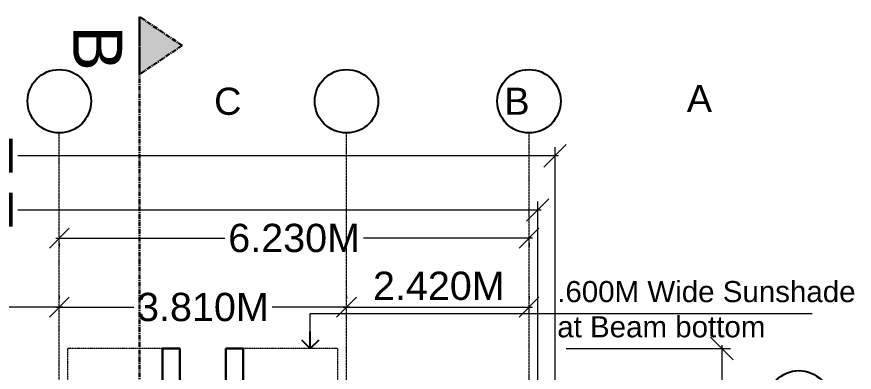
# Model space of a CAD drawing. Header units: metres. Extents: x 1608201 to 1961866, y 406505 to 647036.
# Drawn here: x 1693118 to 1704226, y 573406 to 578122 of the extents above; entities that cross this region are included whole.
import ezdxf

# ---------------------------------------------------------------- set-up
doc = ezdxf.new("R2010")
doc.units = ezdxf.units.M
doc.header["$LTSCALE"] = 1000
doc.header["$PDMODE"] = 35
doc.linetypes.add('CENTER', pattern=[2, 1.25, -0.25, 0.25, -0.25])
doc.linetypes.add('DASHED', pattern=[0.75, 0.5, -0.25])
doc.layers.get('Defpoints').update_dxf_attribs({"lineweight": 18})
for name, color, linetype, lineweight in [('- WALL', 7, 'Continuous', 30), ('dimension', 6, 'Continuous', 13), ('grid', 21, 'CENTER', 15), ('gride dimen', 3, 'Continuous', 13), ('Hidden', 1, 'DASHED', 18), ('Section Line', 135, 'CENTER', 30), ('Text-Grid', 1, 'Continuous', 25)]:
    doc.layers.add(name, color=color, linetype=linetype, lineweight=lineweight)
doc.layers.add('text', color=7, linetype='Continuous')
doc.styles.add('dim-stylus bt', font='arial.ttf')
doc.styles.add('L120', font='simplex.shx', dxfattribs={"height": 1})
doc.styles.add('style1', font='GOTHIC.TTF')
doc.dimstyles.new('1      100 (big)', dxfattribs={"dimscale": 75, "dimtxt": 5, "dimasz": 3.5, "dimexe": 1.5, "dimexo": 2, "dimgap": 1, "dimtad": 0, "dimdec": 3, "dimlfac": 0.001, "dimzin": 0, "dimdsep": 46, "dimtxsty": 'dim-stylus bt', "dimblk": 'OBLIQUE', "dimcen": 0, "dimdle": 0.6, "dimclrd": 256, "dimclre": 7, "dimclrt": 256, "dimadec": 0, "dimazin": 0, "dimtfac": 0.7, "dimtdec": 3, "dimtofl": 0, "dimtmove": 1, "dimatfit": 3, "dimldrblk": 'OPEN90', "dimfxl": 0, "dimtolj": 1, "dimtzin": 0, "dimlwd": 15, "dimlwe": 15, "dimarcsym": 0})

# ---------------------------------------------------------------- blocks, each defined once
blk = doc.blocks.new('_Oblique')
at = {"color": 0, "linetype": 'ByBlock', "lineweight": -2}
blk.add_line((-0.5, -0.5), (0.5, 0.5), dxfattribs=at)
blk = doc.blocks.new('*D142')
at = {"layer": 'Defpoints', "color": 0, "ltscale": 50, "transparency": 16777216}
for p in [(1683757, 575558), (1683757, 565348), (1700027, 565205)]:
    blk.add_point(p, dxfattribs=at)
at = {"layer": 'dimension', "color": 7, "lineweight": 15, "ltscale": 50, "transparency": 16777216}
for p, q in [((1683757, 565498), (1683757, 575670)), ((1700027, 565355), (1700027, 575670))]:
    blk.add_line(p, q, dxfattribs=at)
at = {"layer": 'dimension', "lineweight": 15, "ltscale": 50, "transparency": 16777216}
for p, q in [((1683712, 575558), (1690652, 575558)), ((1700072, 575558), (1693132, 575558))]:
    blk.add_line(p, q, dxfattribs=at)
at = {"layer": 'dimension', "lineweight": 15, "ltscale": 50, "transparency": 16777216, "xscale": 300, "yscale": 300, "zscale": 300, "rotation": 180}
blk.add_blockref('_Oblique', (1683757, 575558), dxfattribs=at)
at = {"layer": 'dimension', "lineweight": 15, "ltscale": 50, "transparency": 16777216, "xscale": 300, "yscale": 300, "zscale": 300}
blk.add_blockref('_Oblique', (1700027, 575558), dxfattribs=at)
at = {"layer": 'dimension', "ltscale": 50, "transparency": 16777216, "insert": (1691892, 575558), "char_height": 450, "attachment_point": 5, "style": 'dim-stylus bt'}
blk.add_mtext('\\A1;16.270M', dxfattribs=at)
blk = doc.blocks.new('_Open90')
at = {"color": 0, "linetype": 'ByBlock', "lineweight": -2}
for p, q in [((-0.5, 0.5), (0, 0)), ((0, 0), (-1, 0)), ((0, 0), (-0.5, -0.5))]:
    blk.add_line(p, q, dxfattribs=at)
blk = doc.blocks.new('*D147')
at = {"layer": 'Defpoints', "color": 0, "ltscale": 50, "transparency": 16777216}
for p in [(1690102, 574269), (1693682, 574269), (1693682, 574269)]:
    blk.add_point(p, dxfattribs=at)
at = {"layer": 'gride dimen', "color": 7, "lineweight": 15, "ltscale": 50, "transparency": 16777216}
for p, q in [((1690102, 574419), (1690102, 574382)), ((1693682, 574419), (1693682, 574382))]:
    blk.add_line(p, q, dxfattribs=at)
at = {"layer": 'gride dimen', "lineweight": 15, "ltscale": 50, "transparency": 16777216}
for p, q in [((1690057, 574269), (1690974, 574269)), ((1693727, 574269), (1692810, 574269))]:
    blk.add_line(p, q, dxfattribs=at)
at = {"layer": 'gride dimen', "lineweight": 15, "ltscale": 50, "transparency": 16777216, "xscale": 262.5, "yscale": 262.5, "zscale": 262.5, "rotation": 180}
blk.add_blockref('_Oblique', (1690102, 574269), dxfattribs=at)
at = {"layer": 'gride dimen', "lineweight": 15, "ltscale": 50, "transparency": 16777216, "xscale": 262.5, "yscale": 262.5, "zscale": 262.5}
blk.add_blockref('_Oblique', (1693682, 574269), dxfattribs=at)
at = {"layer": 'gride dimen', "ltscale": 50, "transparency": 16777216, "insert": (1691892, 574269), "char_height": 375, "attachment_point": 5, "style": 'dim-stylus bt'}
blk.add_mtext('\\A1;3.580M', dxfattribs=at)
blk = doc.blocks.new('*D148')
at = {"layer": 'Defpoints', "color": 0, "ltscale": 50, "transparency": 16777216}
for p in [(1693682, 574269), (1697492, 574269), (1697492, 574269)]:
    blk.add_point(p, dxfattribs=at)
at = {"layer": 'gride dimen', "color": 7, "lineweight": 15, "ltscale": 50, "transparency": 16777216}
for p, q in [((1693682, 574419), (1693682, 574382)), ((1697492, 574419), (1697492, 574382))]:
    blk.add_line(p, q, dxfattribs=at)
at = {"layer": 'gride dimen', "lineweight": 15, "ltscale": 50, "transparency": 16777216}
for p, q in [((1693637, 574269), (1694669, 574269)), ((1697537, 574269), (1696505, 574269))]:
    blk.add_line(p, q, dxfattribs=at)
at = {"layer": 'gride dimen', "lineweight": 15, "ltscale": 50, "transparency": 16777216, "xscale": 262.5, "yscale": 262.5, "zscale": 262.5, "rotation": 180}
blk.add_blockref('_Oblique', (1693682, 574269), dxfattribs=at)
at = {"layer": 'gride dimen', "lineweight": 15, "ltscale": 50, "transparency": 16777216, "xscale": 262.5, "yscale": 262.5, "zscale": 262.5}
blk.add_blockref('_Oblique', (1697492, 574269), dxfattribs=at)
at = {"layer": 'gride dimen', "ltscale": 50, "transparency": 16777216, "insert": (1695587, 574269), "char_height": 375, "attachment_point": 5, "style": 'dim-stylus bt'}
blk.add_mtext('\\A1;3.810M', dxfattribs=at)
blk = doc.blocks.new('*D150')
at = {"layer": 'Defpoints', "color": 0, "ltscale": 50, "transparency": 16777216}
for p in [(1700257, 573721), (1702470, 573721), (1700257, 505851)]:
    blk.add_point(p, dxfattribs=at)
at = {"layer": 'dimension', "lineweight": 15, "ltscale": 50, "transparency": 16777216}
for p, q in [((1702470, 573766), (1702470, 541049)), ((1702470, 505806), (1702470, 538523))]:
    blk.add_line(p, q, dxfattribs=at)
at = {"layer": 'dimension', "color": 7, "lineweight": 15, "ltscale": 50, "transparency": 16777216}
for p, q in [((1700407, 573721), (1702583, 573721)), ((1700407, 505851), (1702583, 505851))]:
    blk.add_line(p, q, dxfattribs=at)
at = {"layer": 'dimension', "lineweight": 15, "ltscale": 50, "transparency": 16777216, "xscale": 300, "yscale": 300, "zscale": 300}
for p, rotation in [((1702470, 573721), 90), ((1702470, 505851), 270)]:
    blk.add_blockref('_Oblique', p, dxfattribs=dict(at, rotation=rotation))
at = {"layer": 'dimension', "ltscale": 50, "transparency": 16777216, "insert": (1702470, 539786), "char_height": 450, "attachment_point": 5, "rotation": 90, "style": 'dim-stylus bt'}
blk.add_mtext('\\A1;67.870M', dxfattribs=at)
blk = doc.blocks.new('*D152')
at = {"layer": 'Defpoints', "color": 0, "ltscale": 50, "transparency": 16777216}
for p in [(1697492, 574269), (1699912, 574269), (1699912, 574269)]:
    blk.add_point(p, dxfattribs=at)
at = {"layer": 'gride dimen', "color": 7, "lineweight": 15, "ltscale": 50, "transparency": 16777216}
for p, q in [((1697492, 574419), (1697492, 574382)), ((1699912, 574419), (1699912, 574382))]:
    blk.add_line(p, q, dxfattribs=at)
at = {"layer": 'gride dimen', "lineweight": 15, "ltscale": 50, "transparency": 16777216}
blk.add_line((1697447, 574269), (1699957, 574269), dxfattribs=at)
at = {"layer": 'gride dimen', "lineweight": 15, "ltscale": 50, "transparency": 16777216, "xscale": 262.5, "yscale": 262.5, "zscale": 262.5, "rotation": 180}
blk.add_blockref('_Oblique', (1697492, 574269), dxfattribs=at)
at = {"layer": 'gride dimen', "lineweight": 15, "ltscale": 50, "transparency": 16777216, "xscale": 262.5, "yscale": 262.5, "zscale": 262.5}
blk.add_blockref('_Oblique', (1699912, 574269), dxfattribs=at)
at = {"layer": 'gride dimen', "ltscale": 50, "transparency": 16777216, "insert": (1698716, 574550), "char_height": 375, "attachment_point": 5, "style": 'dim-stylus bt'}
blk.add_mtext('\\A1;2.420M', dxfattribs=at)
blk = doc.blocks.new('*D153')
at = {"layer": 'Defpoints', "color": 0, "ltscale": 50, "transparency": 16777216}
for p in [(1700257, 576277), (1683527, 565348), (1700257, 565198)]:
    blk.add_point(p, dxfattribs=at)
at = {"layer": 'dimension', "color": 7, "lineweight": 15, "ltscale": 50, "transparency": 16777216}
for p, q in [((1683527, 565498), (1683527, 576390)), ((1700257, 565348), (1700257, 576390))]:
    blk.add_line(p, q, dxfattribs=at)
at = {"layer": 'dimension', "lineweight": 15, "ltscale": 50, "transparency": 16777216}
for p, q in [((1683482, 576277), (1690652, 576277)), ((1700302, 576277), (1693132, 576277))]:
    blk.add_line(p, q, dxfattribs=at)
at = {"layer": 'dimension', "lineweight": 15, "ltscale": 50, "transparency": 16777216, "xscale": 300, "yscale": 300, "zscale": 300, "rotation": 180}
blk.add_blockref('_Oblique', (1683527, 576277), dxfattribs=at)
at = {"layer": 'dimension', "lineweight": 15, "ltscale": 50, "transparency": 16777216, "xscale": 300, "yscale": 300, "zscale": 300}
blk.add_blockref('_Oblique', (1700257, 576277), dxfattribs=at)
at = {"layer": 'dimension', "ltscale": 50, "transparency": 16777216, "insert": (1691892, 576277), "char_height": 450, "attachment_point": 5, "style": 'dim-stylus bt'}
blk.add_mtext('\\A1;16.730M', dxfattribs=at)
blk = doc.blocks.new('*D155')
at = {"layer": 'Defpoints', "color": 0, "ltscale": 50, "transparency": 16777216}
for p in [(1693682, 575263), (1693682, 575185), (1699912, 575263)]:
    blk.add_point(p, dxfattribs=at)
at = {"layer": 'gride dimen', "lineweight": 15, "ltscale": 50, "transparency": 16777216}
for p, q in [((1693637, 575185), (1695878, 575185)), ((1699957, 575185), (1697716, 575185))]:
    blk.add_line(p, q, dxfattribs=at)
at = {"layer": 'gride dimen', "color": 7, "lineweight": 15, "ltscale": 50, "transparency": 16777216}
for p, q in [((1693682, 575113), (1693682, 575073)), ((1699912, 575113), (1699912, 575073))]:
    blk.add_line(p, q, dxfattribs=at)
at = {"layer": 'gride dimen', "lineweight": 15, "ltscale": 50, "transparency": 16777216, "xscale": 262.5, "yscale": 262.5, "zscale": 262.5, "rotation": 180}
blk.add_blockref('_Oblique', (1693682, 575185), dxfattribs=at)
at = {"layer": 'gride dimen', "lineweight": 15, "ltscale": 50, "transparency": 16777216, "xscale": 262.5, "yscale": 262.5, "zscale": 262.5}
blk.add_blockref('_Oblique', (1699912, 575185), dxfattribs=at)
at = {"layer": 'gride dimen', "ltscale": 50, "transparency": 16777216, "insert": (1696797, 575185), "char_height": 375, "attachment_point": 5, "style": 'dim-stylus bt'}
blk.add_mtext('\\A1;6.230M', dxfattribs=at)

msp = doc.modelspace()

# ---------------------------------------------------------------- hatches: boundary and pattern name
at = {"layer": 'Section Line', "ltscale": 0.05}
msp.add_hatch(color=256, dxfattribs=at).paths.add_polyline_path([(1695311.6759, 577740.086), (1694746.658, 578122.03), (1694746.658, 577358.1421)])

# ---------------------------------------------------------------- linework, layer by layer
at = {"layer": '- WALL'}
for p, q in [((1695052.1068, 573720.9926), (1695282.1068, 573720.9926)), ((1695052.1068, 572890.9926), (1695052.1068, 573720.9926)), ((1695282.1068, 573120.9926), (1695282.1068, 573720.9926)), ((1695892.1068, 573120.9926), (1695892.1068, 573720.9926)), ((1695892.1068, 573720.9926), (1696122.1068, 573720.9926)), ((1696122.1068, 572890.9926), (1696122.1068, 573720.9926))]:
    msp.add_line(p, q, dxfattribs=at)
at = {"layer": 'grid', "ltscale": 0.01}
for p, q in [((1693682.1066, 505737.7037), (1693682.1066, 576580.0684)), ((1697492.1066, 566119.1224), (1697492.1066, 576580.0684)), ((1699912.1065, 505467.7037), (1699912.1065, 576580.0684))]:
    msp.add_line(p, q, dxfattribs=at)
at = {"layer": 'Hidden', "color": 1, "ltscale": 0.005}
for p, q in [((1693797.1068, 573120.9926), (1693797.1068, 573720.9926)), ((1695052.1068, 573720.9926), (1693797.1068, 573720.9926)), ((1697377.1068, 573720.9926), (1696122.1068, 573720.9926)), ((1697377.1068, 573120.9926), (1697377.1068, 573720.9926))]:
    msp.add_line(p, q, dxfattribs=at)
at = {"layer": 'Section Line', "ltscale": 0.05}
for p, q in [((1694746.658, 503841.6133), (1694746.658, 578122.03)), ((1695311.6759, 577740.086), (1694746.658, 578122.03)), ((1694746.658, 578122.03), (1694746.658, 577358.1421)), ((1695311.6759, 577740.086), (1694746.658, 577358.1421))]:
    msp.add_line(p, q, dxfattribs=at)
at = {"layer": 'Text-Grid'}
for centre in [(1693682.1066, 577001.0802), (1697492.1066, 577001.0802), (1699912.1065, 577001.0802), (1703491.7413, 573005.9925)]:
    msp.add_circle(centre, 421.0118, dxfattribs=at)

# ---------------------------------------------------------------- texts
at = {"layer": 'Section Line', "ltscale": 0.05, "insert": (1694517.1821, 578009.2524), "char_height": 650, "width": 1065.825846, "attachment_point": 1, "rotation": 270, "style": 'style1'}
msp.add_mtext('{\\fArial|b0|i0|c0|p34;B}', dxfattribs=at)
at = {"layer": 'text', "insert": (1700286.3657, 574616.0672), "char_height": 280, "width": 6841.769914, "attachment_point": 1, "rotation": 0.00000001, "style": 'L120'}
msp.add_mtext('{\\fArial|b0|i0|c0|p34;.600M Wide Sunshade\\Pat Beam bottom}', dxfattribs=at)
at = {"layer": 'Text-Grid', "char_height": 360.000023, "width": 4832.064347, "attachment_point": 3, "rotation": 359.99999997, "style": 'L120'}
for s, insert in [('{\\fArial|b0|i0|c0|p34;C}', (1696098.227, 577180.9282)), ('{\\fArial|b0|i0|c0|p34;B}', (1699920.11, 577180.9282)), ('{\\fArial|b0|i0|c0|p34;A}', (1702340.11, 577218.5554))]:
    msp.add_mtext(s, dxfattribs=dict(at, insert=insert))

# ---------------------------------------------------------------- dimensions: what is measured, and where the dimension line sits
at = {"layer": 'dimension', "ltscale": 50}
dim = msp.add_linear_dim(base=(1700257.1065, 576277.3813), p1=(1683527.1068, 565347.9391), p2=(1700257.1065, 565197.9391), dimstyle='1      100 (big)', override={"dimtxt": 6, "dimasz": 4, "dimpost": 'M\\X'}, dxfattribs=at)
dim.commit()
dim.dimension.update_dxf_attribs({"geometry": '*D153', "text_midpoint": (1691892.1067, 576277.3813)})
dim = msp.add_linear_dim(base=(1683757.1068, 575557.738), p1=(1700027.1065, 565205.432), p2=(1683757.1068, 565347.9391), angle=180, dimstyle='1      100 (big)', override={"dimtxt": 6, "dimasz": 4, "dimpost": 'M\\X'}, dxfattribs=at)
dim.commit()
dim.dimension.update_dxf_attribs({"geometry": '*D142', "text_midpoint": (1691892.1067, 575557.738)})
dim = msp.add_aligned_dim(p1=(1700257.1065, 505850.9938), p2=(1700257.1065, 573720.9925), distance=-2213.1795, dimstyle='1      100 (big)', override={"dimtxt": 6, "dimasz": 4, "dimpost": 'M\\X'}, dxfattribs=at)
dim.commit()
dim.dimension.update_dxf_attribs({"geometry": '*D150', "text_midpoint": (1702470.286, 539785.9931)})
at = {"layer": 'gride dimen', "ltscale": 50}
dim = msp.add_linear_dim(base=(1693682.1066, 575185.1675), p1=(1699912.1065, 575262.9804), p2=(1693682.1066, 575262.9804), dimstyle='1      100 (big)', override={"dimpost": 'M\\X'}, dxfattribs=at)
dim.commit()
dim.dimension.update_dxf_attribs({"geometry": '*D155', "text_midpoint": (1696797.1066, 575185.1675)})
dim = msp.add_linear_dim(base=(1699912.1065, 574269.3397), p1=(1697492.1066, 574269.3397), p2=(1699912.1065, 574269.3397), dimstyle='1      100 (big)', override={"dimpost": 'M\\X'}, dxfattribs=at)
dim.commit()
dim.dimension.update_dxf_attribs({"geometry": '*D152', "text_midpoint": (1698715.8587, 574549.6073), "dimtype": 160})
for p1, p2, picture, middle in [((1690102.1067, 574269.3397), (1693682.1066, 574269.3397), '*D147', (1691892.1067, 574269.3397)), ((1693682.1066, 574269.3397), (1697492.1066, 574269.3397), '*D148', (1695587.1066, 574269.3397))]:
    dim = msp.add_aligned_dim(p1=p1, p2=p2, distance=0, dimstyle='1      100 (big)', override={"dimpost": 'M\\X'}, dxfattribs=at)
    dim.commit()
    dim.dimension.update_dxf_attribs({"geometry": picture, "text_midpoint": middle})

# ---------------------------------------------------------------- leaders
at = {"layer": 'dimension', "ltscale": 50}
msp.add_leader([(1697011.6007, 573720.9925), (1697011.6007, 574186.6493), (1703668.5175, 574186.6493)], dimstyle='1      100 (big)', override={"dimtxt": 6, "dimasz": 3}, dxfattribs=at)

doc.saveas('drawing.dxf')
